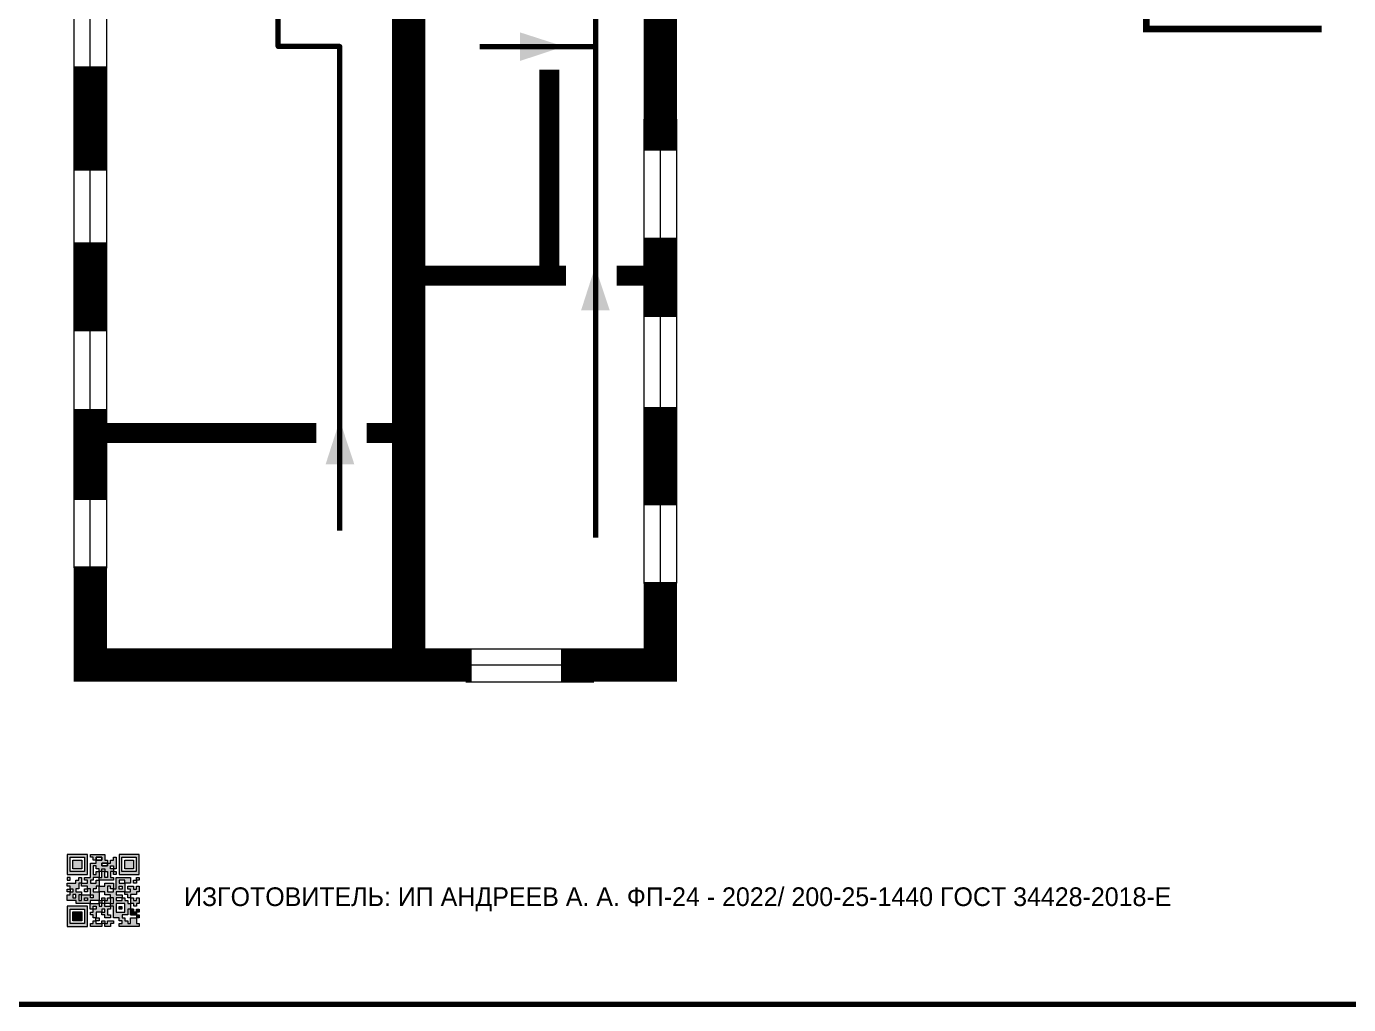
# Model space of a CAD drawing. Header units: millimetres. Extents: x 13810 to 67229, y 12374 to 21950.
# Drawn here: x 17912.3 to 18110.6, y 18693.6 to 18840.2 of the extents above; entities that cross this region are included whole.
import ezdxf

# ---------------------------------------------------------------- set-up
doc = ezdxf.new("R2010")
doc.units = ezdxf.units.MM
doc.layers.add('План_Штампы', color=7, linetype='Continuous')
doc.styles.add('обычный', font='arial.ttf')

# ---------------------------------------------------------------- blocks, each defined once
blk = doc.blocks.new('QR')
at = {"lineweight": 0}
h = blk.add_hatch(color=256, dxfattribs=at)
h.dxf.hatch_style = 1
h.paths.add_polyline_path([(9241.16, 2687.38), (9242.01, 2687.38), (9242.01, 2687.83), (9241.59, 2687.83), (9241.59, 2688.68), (9239.45, 2688.68), (9239.45, 2688.25), (9239.86, 2688.25), (9239.86, 2687.83), (9240.29, 2687.83), (9240.29, 2688.25), (9241.16, 2688.25), (9241.16, 2687.83), (9240.29, 2687.83), (9240.29, 2687.38), (9239.45, 2687.38), (9239.45, 2685.22), (9238.57, 2685.22), (9238.57, 2684.8), (9239.02, 2684.8), (9239.02, 2684.37), (9238.13, 2684.37), (9238.13, 2683.92), (9239.02, 2683.92), (9239.02, 2683.5), (9239.44, 2683.5), (9239.44, 2682.64), (9239.87, 2682.64), (9239.87, 2682.18), (9239.44, 2682.18), (9239.44, 2682.64), (9238.13, 2682.64), (9238.13, 2681.76), (9237.71, 2681.76), (9237.71, 2682.64), (9238.13, 2682.64), (9238.13, 2683.07), (9237.27, 2683.07), (9237.27, 2683.51), (9237.71, 2683.51), (9237.71, 2684.37), (9238.13, 2684.37), (9238.13, 2685.22), (9237.71, 2685.22), (9237.71, 2684.8), (9237.28, 2684.8), (9237.28, 2684.38), (9235.98, 2684.38), (9235.98, 2683.92), (9236.4, 2683.92), (9236.4, 2683.49), (9236.84, 2683.49), (9236.84, 2683.07), (9236.4, 2683.07), (9236.4, 2682.64), (9235.98, 2682.64), (9235.98, 2681.76), (9237.29, 2681.76), (9237.29, 2681.33), (9239.43, 2681.33), (9239.43, 2681.76), (9240.74, 2681.76), (9240.74, 2683.05), (9239.87, 2683.05), (9239.87, 2683.5), (9240.29, 2683.5), (9240.29, 2683.91), (9240.74, 2683.91), (9240.74, 2684.81), (9240.29, 2684.81), (9240.29, 2684.79), (9240.29, 2684.37), (9239.45, 2684.37), (9239.45, 2684.8), (9239.87, 2684.8), (9239.87, 2685.21), (9240.74, 2685.21), (9240.74, 2686.1), (9240.29, 2686.1), (9240.29, 2685.64), (9239.86, 2685.64), (9239.86, 2686.95), (9240.29, 2686.95), (9240.29, 2686.52), (9240.74, 2686.52), (9240.74, 2686.1), (9241.16, 2686.1), (9241.16, 2686.53), (9241.59, 2686.53), (9241.59, 2686.1), (9242.02, 2686.1), (9242.02, 2685.21), (9241.59, 2685.21), (9241.59, 2686.1), (9241.16, 2686.1), (9241.16, 2685.21), (9240.74, 2685.21), (9240.74, 2684.81), (9242.89, 2684.81), (9242.89, 2685.22), (9242.47, 2685.22), (9242.47, 2686.11), (9242.89, 2686.11), (9242.89, 2686.52), (9242.46, 2686.52), (9242.46, 2686.95), (9242.89, 2686.95), (9242.89, 2686.52), (9243.32, 2686.52), (9243.32, 2688.26), (9242.9, 2688.26), (9242.9, 2687.83), (9242.47, 2687.83), (9242.47, 2687.38), (9242.01, 2687.38), (9242.01, 2686.94), (9241.16, 2686.94)])
h.paths.add_polyline_path([(9239.02, 2682.18), (9239.02, 2681.76), (9238.54, 2681.76), (9238.54, 2682.18)], flags=16)
h.paths.add_polyline_path([(9237.27, 2682.65), (9237.27, 2682.19), (9236.83, 2682.19), (9236.83, 2682.65)], flags=16)
h = blk.add_hatch(color=256, dxfattribs=at)
h.dxf.hatch_style = 1
h.paths.add_polyline_path([(9238.15, 2687.83), (9236.83, 2687.83), (9236.83, 2686.52), (9238.15, 2686.52)], flags=0)
h.paths.add_polyline_path([(9239.01, 2685.65), (9239.01, 2688.68), (9235.98, 2688.68), (9235.98, 2685.65)])
h.paths.add_polyline_path([(9236.41, 2686.1), (9236.41, 2688.26), (9238.56, 2688.26), (9238.56, 2686.1)], flags=16)
h.paths.add_polyline_path([(9236.83, 2686.52), (9236.83, 2687.83), (9238.15, 2687.83), (9238.15, 2686.52)], flags=0)
h = blk.add_hatch(color=256, dxfattribs=at)
h.dxf.hatch_style = 1
h.paths.add_polyline_path([(9238.15, 2686.52), (9238.15, 2687.83), (9236.83, 2687.83), (9236.83, 2686.52)])
h.paths.add_polyline_path([(9245.91, 2686.52), (9245.91, 2687.83), (9244.59, 2687.83), (9244.59, 2686.52)], flags=0)
h.paths.add_polyline_path([(9246.77, 2685.65), (9246.77, 2688.68), (9243.74, 2688.68), (9243.74, 2685.65)])
h.paths.add_polyline_path([(9244.17, 2686.1), (9244.17, 2688.26), (9246.32, 2688.26), (9246.32, 2686.1)], flags=16)
h.paths.add_polyline_path([(9244.59, 2686.52), (9244.59, 2687.83), (9245.91, 2687.83), (9245.91, 2686.52)], flags=0)
h = blk.add_hatch(color=256, dxfattribs=at)
h.dxf.hatch_style = 1
h.paths.add_polyline_path([(9240.75, 2681.76), (9240.75, 2681.35), (9241.17, 2681.35), (9241.17, 2681.76)])
h.paths.add_polyline_path([(9241.6, 2682.18), (9241.17, 2682.18), (9241.17, 2681.76), (9241.6, 2681.76)])
h.paths.add_polyline_path([(9242.47, 2681.34), (9242.47, 2682.19), (9242.02, 2682.19), (9242.02, 2681.76), (9241.6, 2681.76), (9241.6, 2681.34)])
h.paths.add_polyline_path([(9239.87, 2678.3), (9239.44, 2678.3), (9239.44, 2677.89), (9241.17, 2677.89), (9241.17, 2678.3), (9240.28, 2678.3), (9240.28, 2678.73), (9239.87, 2678.73)])
h.paths.add_polyline_path([(9240.75, 2678.73), (9240.75, 2679.19), (9240.28, 2679.19), (9240.28, 2678.73)])
h.paths.add_polyline_path([(9241.6, 2678.73), (9241.17, 2678.73), (9241.17, 2678.3), (9241.6, 2678.3)])
h.paths.add_polyline_path([(9242.02, 2678.3), (9241.6, 2678.3), (9241.6, 2677.89), (9242.48, 2677.89), (9242.48, 2678.31), (9242.9, 2678.31), (9242.9, 2678.73), (9242.02, 2678.73)])
h.paths.add_polyline_path([(9246.36, 2684.37), (9246.36, 2684.79), (9245.93, 2684.79), (9245.93, 2684.37)])
h.paths.add_polyline_path([(9246.78, 2685.2), (9246.36, 2685.2), (9246.36, 2684.79), (9246.78, 2684.79)])
h.paths.add_polyline_path([(9245.91, 2687.83), (9244.59, 2687.83), (9244.59, 2686.52), (9245.91, 2686.52)])
h = blk.add_hatch(color=256, dxfattribs=at)
h.dxf.hatch_style = 1
h.paths.add_polyline_path([(9243.32, 2686.11), (9242.89, 2686.11), (9242.89, 2685.64), (9243.32, 2685.64)])
h.paths.add_polyline_path([(9239.02, 2683.07), (9239.02, 2683.5), (9238.56, 2683.5), (9238.56, 2683.07)])
h.paths.add_polyline_path([(9236.4, 2684.8), (9236.4, 2685.22), (9235.98, 2685.22), (9235.98, 2684.8)])
h.paths.add_polyline_path([(9236.4, 2683.07), (9236.4, 2683.49), (9235.98, 2683.49), (9235.98, 2683.07)])
h = blk.add_hatch(color=256, dxfattribs=at)
h.dxf.hatch_style = 1
h.paths.add_polyline_path([(9243.32, 2682.64), (9243.32, 2683.07), (9244.62, 2683.07), (9244.62, 2684.37), (9243.74, 2684.37), (9243.74, 2684.8), (9244.62, 2684.8), (9244.62, 2684.37), (9245.48, 2684.37), (9245.48, 2685.22), (9243.32, 2685.22), (9243.32, 2683.5), (9242.89, 2683.5), (9242.89, 2683.06), (9242.01, 2683.06), (9242.01, 2683.91), (9242.47, 2683.91), (9242.47, 2683.5), (9242.89, 2683.5), (9242.89, 2684.38), (9241.59, 2684.38), (9241.59, 2683.91), (9240.74, 2683.91), (9240.74, 2683.05), (9241.59, 2683.05), (9241.59, 2682.64), (9242.47, 2682.64), (9242.47, 2682.19), (9242.91, 2682.19), (9242.91, 2681.34), (9242.48, 2681.34), (9242.48, 2680.91), (9242.91, 2680.91), (9242.91, 2679.17), (9243.75, 2679.17), (9243.75, 2678.73), (9244.2, 2678.73), (9244.2, 2678.3), (9243.75, 2678.3), (9243.75, 2677.88), (9246.78, 2677.88), (9246.78, 2678.3), (9246.35, 2678.3), (9246.35, 2679.19), (9245.48, 2679.19), (9245.48, 2678.31), (9245.05, 2678.31), (9245.05, 2678.73), (9244.62, 2678.73), (9244.62, 2679.19), (9244.2, 2679.19), (9244.2, 2679.61), (9245.05, 2679.61), (9245.05, 2680.46), (9245.48, 2680.46), (9245.48, 2681.34), (9245.04, 2681.34), (9245.04, 2681.76), (9244.63, 2681.76), (9244.63, 2682.19), (9244.21, 2682.19), (9244.21, 2681.76), (9243.32, 2681.76), (9243.32, 2682.19), (9244.21, 2682.19), (9244.21, 2682.64)])
h.paths.add_polyline_path([(9243.75, 2683.49), (9243.75, 2683.92), (9244.21, 2683.92), (9244.21, 2683.49)], flags=16)
h.paths.add_polyline_path([(9243.32, 2681.34), (9244.63, 2681.34), (9244.63, 2680.04), (9243.32, 2680.04)], flags=16)
h.paths.add_polyline_path([(9243.76, 2680.89), (9244.18, 2680.89), (9244.18, 2680.48), (9243.76, 2680.48)], flags=0)
h = blk.add_hatch(color=256, dxfattribs=at)
h.dxf.hatch_style = 1
h.paths.add_polyline_path([(9246.36, 2683.07), (9246.78, 2683.07), (9246.78, 2683.92), (9246.36, 2683.92), (9246.36, 2683.49), (9245.92, 2683.49), (9245.92, 2683.92), (9245.06, 2683.92), (9245.06, 2683.49), (9245.48, 2683.49), (9245.48, 2683.07), (9244.62, 2683.07), (9244.62, 2682.65), (9245.05, 2682.65), (9245.05, 2682.18), (9245.48, 2682.18), (9245.48, 2682.65), (9246.36, 2682.65)])
h.paths.add_polyline_path([(9246.78, 2682.18), (9246.36, 2682.18), (9246.36, 2681.75), (9245.92, 2681.75), (9245.92, 2682.18), (9245.48, 2682.18), (9245.48, 2681.34), (9245.48, 2681.34), (9245.94, 2681.34), (9245.94, 2680.91), (9246.36, 2680.91), (9246.36, 2681.34), (9246.78, 2681.34)])
h = blk.add_hatch(color=256, dxfattribs=at)
h.dxf.hatch_style = 1
h.paths.add_polyline_path([(9235.98, 2680.9), (9235.98, 2677.86), (9239.02, 2677.86), (9239.02, 2680.9)])
h.paths.add_polyline_path([(9238.57, 2680.48), (9238.57, 2678.32), (9236.41, 2678.32), (9236.41, 2680.48)], flags=16)
h.paths.add_polyline_path([(9238.15, 2680.05), (9238.15, 2678.74), (9236.83, 2678.74), (9236.83, 2680.05)], flags=0)
h = blk.add_hatch(color=256, dxfattribs=at)
h.dxf.hatch_style = 1
h.paths.add_polyline_path([(9242.02, 2680.46), (9242.48, 2680.46), (9242.48, 2680.91), (9241.58, 2680.91), (9241.58, 2681.35), (9241.17, 2681.35), (9241.17, 2680.91), (9240.75, 2680.91), (9240.75, 2681.33), (9239.43, 2681.33), (9239.43, 2680.46), (9239.86, 2680.46), (9239.86, 2680.92), (9240.3, 2680.92), (9240.3, 2680.46), (9239.86, 2680.46), (9239.86, 2680.04), (9239.44, 2680.04), (9239.44, 2679.62), (9239.86, 2679.62), (9239.86, 2679.19), (9240.29, 2679.19), (9240.29, 2680.03), (9241.18, 2680.03), (9241.18, 2680.47), (9241.6, 2680.47), (9241.6, 2680.03), (9241.18, 2680.03), (9241.18, 2679.61), (9241.6, 2679.61), (9241.6, 2679.19), (9242.47, 2679.19), (9242.47, 2679.6), (9242.02, 2679.6)])
h = blk.add_hatch(color=256, dxfattribs=at)
h.dxf.hatch_style = 1
h.paths.add_polyline_path([(9244.18, 2680.48), (9244.18, 2680.89), (9243.76, 2680.89), (9243.76, 2680.48)])
h = blk.add_hatch(color=256, dxfattribs=at)
h.dxf.hatch_style = 1
h.paths.add_polyline_path([(9238.15, 2680.05), (9236.83, 2680.05), (9236.83, 2678.74), (9238.15, 2678.74)])
h = blk.add_hatch(color=256, dxfattribs=at)
h.dxf.hatch_style = 1
h.paths.add_polyline_path([(9245.93, 2680.04), (9245.93, 2680.46), (9245.48, 2680.46), (9245.48, 2679.62), (9246.35, 2679.62), (9246.35, 2680.04)])
h.paths.add_polyline_path([(9246.78, 2680.04), (9246.78, 2680.46), (9246.35, 2680.46), (9246.35, 2680.04)])
h.paths.add_polyline_path([(9246.78, 2679.18), (9246.78, 2679.62), (9246.35, 2679.62), (9246.35, 2679.18)])
for points in [[(9237.71, 2685.22), (9238.13, 2685.22), (9238.13, 2684.37), (9237.71, 2684.37), (9237.71, 2683.51), (9237.27, 2683.51), (9237.27, 2683.07), (9238.13, 2683.07), (9238.13, 2682.64), (9237.71, 2682.64), (9237.71, 2681.76), (9238.13, 2681.76), (9238.13, 2682.64), (9239.44, 2682.64), (9239.44, 2683.5), (9239.02, 2683.5), (9239.02, 2683.07), (9238.56, 2683.07), (9238.56, 2683.5), (9239.02, 2683.5), (9239.02, 2683.92), (9238.13, 2683.92), (9238.13, 2684.37), (9239.02, 2684.37), (9239.02, 2684.8), (9238.57, 2684.8), (9238.57, 2685.22), (9239.45, 2685.22), (9239.45, 2687.38), (9240.29, 2687.38), (9240.29, 2687.83), (9239.86, 2687.83), (9239.86, 2688.25), (9239.45, 2688.25), (9239.45, 2688.68), (9241.59, 2688.68), (9241.59, 2687.83), (9242.01, 2687.83), (9242.01, 2687.38), (9242.47, 2687.38), (9242.47, 2687.83), (9242.9, 2687.83), (9242.9, 2688.26), (9243.32, 2688.26), (9243.32, 2686.52), (9242.89, 2686.52), (9242.89, 2686.11), (9243.32, 2686.11), (9243.32, 2685.64), (9242.89, 2685.64), (9242.89, 2686.11), (9242.47, 2686.11), (9242.47, 2685.22), (9242.89, 2685.22), (9242.89, 2684.81), (9240.74, 2684.81), (9240.74, 2683.91), (9241.59, 2683.91), (9241.59, 2684.38), (9242.89, 2684.38), (9242.89, 2683.5), (9242.47, 2683.5), (9242.47, 2683.91), (9242.01, 2683.91), (9242.01, 2683.06), (9242.89, 2683.06), (9242.89, 2683.5), (9243.32, 2683.5), (9243.32, 2685.22), (9245.48, 2685.22), (9245.48, 2684.37), (9244.62, 2684.37), (9244.62, 2683.07), (9245.48, 2683.07), (9245.48, 2683.49), (9245.06, 2683.49), (9245.06, 2683.92), (9245.92, 2683.92), (9245.92, 2683.49), (9246.36, 2683.49), (9246.36, 2683.92), (9246.78, 2683.92), (9246.78, 2683.07), (9246.36, 2683.07), (9246.36, 2682.65), (9245.48, 2682.65), (9245.48, 2682.18), (9245.92, 2682.18), (9245.92, 2681.75), (9246.36, 2681.75), (9246.36, 2682.18), (9246.78, 2682.18), (9246.78, 2681.34), (9246.36, 2681.34), (9246.36, 2680.91), (9245.94, 2680.91), (9245.94, 2681.34), (9245.48, 2681.34), (9245.48, 2680.46), (9245.93, 2680.46), (9245.93, 2680.04), (9246.35, 2680.04), (9246.35, 2680.46), (9246.78, 2680.46), (9246.78, 2680.04), (9246.78, 2680.04), (9246.35, 2680.04), (9246.35, 2679.62), (9246.78, 2679.62), (9246.78, 2679.18), (9246.35, 2679.18), (9246.35, 2678.3), (9246.78, 2678.3), (9246.78, 2677.88), (9243.75, 2677.88), (9243.75, 2678.3), (9244.2, 2678.3), (9244.2, 2678.73), (9243.75, 2678.73), (9243.75, 2679.17), (9242.91, 2679.17), (9242.91, 2680.91), (9242.48, 2680.91), (9242.48, 2680.46), (9242.02, 2680.46), (9242.02, 2679.6), (9242.47, 2679.6), (9242.47, 2679.19), (9241.6, 2679.19), (9241.6, 2679.61), (9241.18, 2679.61), (9241.18, 2680.03), (9240.29, 2680.03), (9240.29, 2679.19), (9240.75, 2679.19), (9240.75, 2678.73), (9240.28, 2678.73), (9240.28, 2678.3), (9241.17, 2678.3), (9241.17, 2678.73), (9241.6, 2678.73), (9241.6, 2678.3), (9242.02, 2678.3), (9242.02, 2678.73), (9242.9, 2678.73), (9242.9, 2678.31), (9242.48, 2678.31), (9242.48, 2677.89), (9241.6, 2677.89), (9241.6, 2678.3), (9241.17, 2678.3), (9241.17, 2677.89), (9239.44, 2677.89), (9239.44, 2678.3), (9239.87, 2678.3), (9239.87, 2678.73), (9240.28, 2678.73), (9240.28, 2679.19), (9240.29, 2679.19), (9239.86, 2679.19), (9239.86, 2679.62), (9239.44, 2679.62), (9239.44, 2680.04), (9239.86, 2680.04), (9239.86, 2680.46), (9239.43, 2680.46), (9239.43, 2681.33), (9237.29, 2681.33), (9237.29, 2681.76), (9235.98, 2681.76), (9235.98, 2682.64), (9236.4, 2682.64), (9236.4, 2683.07), (9235.98, 2683.07), (9235.98, 2683.49), (9236.4, 2683.49), (9236.4, 2683.92), (9235.98, 2683.92), (9235.98, 2684.38), (9237.28, 2684.38), (9237.28, 2684.8), (9237.71, 2684.8), (9237.71, 2685.22), (9237.92, 2685.22)], [(9240.74, 2686.1), (9240.74, 2686.52), (9240.29, 2686.52), (9240.29, 2686.95), (9239.86, 2686.95), (9239.86, 2685.64), (9240.29, 2685.64), (9240.29, 2686.1), (9240.74, 2686.1), (9240.74, 2686.52)], [(9240.74, 2685.21), (9239.87, 2685.21), (9239.87, 2684.8), (9239.45, 2684.8), (9239.45, 2684.37), (9240.29, 2684.37), (9240.29, 2684.79), (9240.29, 2684.81), (9240.74, 2684.81), (9240.74, 2685.21), (9239.87, 2685.21)], [(9244.62, 2684.37), (9244.62, 2684.8), (9243.74, 2684.8), (9243.74, 2684.37), (9244.62, 2684.37)], [(9240.74, 2683.05), (9240.74, 2681.76), (9239.43, 2681.76), (9239.43, 2681.33), (9240.75, 2681.33), (9240.75, 2681.35), (9240.75, 2680.91), (9241.17, 2680.91), (9241.17, 2681.35), (9241.58, 2681.35), (9241.58, 2680.91), (9242.48, 2680.91), (9242.48, 2681.34), (9242.91, 2681.34), (9242.91, 2682.19), (9242.47, 2682.19), (9242.47, 2682.64), (9241.59, 2682.64), (9241.59, 2683.05), (9240.74, 2683.05)], [(9240.74, 2683.91), (9240.29, 2683.91), (9240.29, 2683.5), (9239.87, 2683.5), (9239.87, 2683.05), (9240.74, 2683.05), (9240.74, 2683.91)], [(9244.62, 2683.07), (9243.32, 2683.07), (9243.32, 2682.64), (9244.21, 2682.64), (9244.21, 2682.19), (9243.32, 2682.19), (9243.32, 2681.76), (9244.21, 2681.76), (9244.21, 2682.19), (9244.63, 2682.19), (9244.63, 2681.76), (9245.04, 2681.76), (9245.04, 2681.34), (9245.48, 2681.34)], [(9245.48, 2682.18), (9245.05, 2682.18), (9245.05, 2682.65), (9244.62, 2682.65), (9244.62, 2683.07)], [(9239.86, 2680.46), (9239.86, 2680.92), (9240.3, 2680.92), (9240.3, 2680.46), (9239.86, 2680.46)], [(9241.6, 2681.76), (9242.02, 2681.76), (9242.02, 2682.19), (9242.47, 2682.19), (9242.47, 2681.34), (9241.6, 2681.34), (9241.6, 2681.76)], [(9245.48, 2682.18), (9245.48, 2681.34)], [(9245.48, 2680.46), (9245.05, 2680.46), (9245.05, 2679.61), (9244.2, 2679.61), (9244.2, 2679.19), (9244.62, 2679.19), (9244.62, 2678.73), (9245.05, 2678.73), (9245.05, 2678.31), (9245.48, 2678.31), (9245.48, 2679.19), (9246.35, 2679.19), (9246.35, 2679.07)], [(9246.35, 2679.62), (9245.48, 2679.62), (9245.48, 2680.46)], [(9245.48, 2680.46), (9245.48, 2679.62), (9246.35, 2679.62), (9246.35, 2680.04), (9245.93, 2680.04), (9245.93, 2680.46), (9245.48, 2680.46), (9245.48, 2679.62)], [(9246.35, 2679.62), (9246.35, 2679.18)]]:
    blk.add_lwpolyline(points, dxfattribs=at)
for points in [[(9235.98, 2685.65), (9239.01, 2685.65), (9239.01, 2688.68), (9235.98, 2688.68)], [(9236.41, 2688.26), (9238.56, 2688.26), (9238.56, 2686.1), (9236.41, 2686.1)], [(9236.83, 2687.83), (9238.15, 2687.83), (9238.15, 2686.52), (9236.83, 2686.52)], [(9240.29, 2687.83), (9241.16, 2687.83), (9241.16, 2688.25), (9240.29, 2688.25)], [(9240.29, 2688.25), (9241.16, 2688.25), (9241.16, 2687.83), (9240.29, 2687.83)], [(9242.01, 2687.38), (9241.16, 2687.38), (9241.16, 2686.94), (9242.01, 2686.94)], [(9241.16, 2687.38), (9242.01, 2687.38), (9242.01, 2686.94), (9241.16, 2686.94)], [(9242.89, 2686.52), (9242.46, 2686.52), (9242.46, 2686.95), (9242.89, 2686.95)], [(9243.74, 2685.65), (9246.77, 2685.65), (9246.77, 2688.68), (9243.74, 2688.68)], [(9244.17, 2688.26), (9246.32, 2688.26), (9246.32, 2686.1), (9244.17, 2686.1)], [(9244.59, 2687.83), (9245.91, 2687.83), (9245.91, 2686.52), (9244.59, 2686.52)], [(9235.98, 2684.8), (9236.4, 2684.8), (9236.4, 2685.22), (9235.98, 2685.22)], [(9241.16, 2686.1), (9240.74, 2686.1), (9240.74, 2685.21), (9241.16, 2685.21)], [(9241.16, 2686.53), (9241.59, 2686.53), (9241.59, 2686.1), (9241.16, 2686.1)], [(9241.59, 2686.1), (9242.02, 2686.1), (9242.02, 2685.21), (9241.59, 2685.21)], [(9246.36, 2685.2), (9246.78, 2685.2), (9246.78, 2684.79), (9246.36, 2684.79)], [(9236.4, 2683.07), (9236.84, 2683.07), (9236.84, 2683.49), (9236.4, 2683.49)], [(9243.75, 2683.92), (9244.21, 2683.92), (9244.21, 2683.49), (9243.75, 2683.49)], [(9245.93, 2684.79), (9246.36, 2684.79), (9246.36, 2684.37), (9245.93, 2684.37)], [(9235.98, 2677.86), (9239.02, 2677.86), (9239.02, 2680.9), (9235.98, 2680.9)], [(9236.83, 2682.19), (9237.27, 2682.19), (9237.27, 2682.65), (9236.83, 2682.65)], [(9238.54, 2682.18), (9239.02, 2682.18), (9239.02, 2681.76), (9238.54, 2681.76)], [(9239.44, 2682.64), (9239.87, 2682.64), (9239.87, 2682.18), (9239.44, 2682.18)], [(9240.75, 2681.76), (9241.17, 2681.76), (9241.17, 2681.35), (9240.75, 2681.35)], [(9241.17, 2682.18), (9241.6, 2682.18), (9241.6, 2681.76), (9241.17, 2681.76)], [(9243.32, 2680.04), (9244.63, 2680.04), (9244.63, 2681.34), (9243.32, 2681.34)], [(9243.76, 2680.89), (9244.18, 2680.89), (9244.18, 2680.48), (9243.76, 2680.48)], [(9236.41, 2680.48), (9238.57, 2680.48), (9238.57, 2678.32), (9236.41, 2678.32)], [(9236.83, 2680.05), (9238.15, 2680.05), (9238.15, 2678.74), (9236.83, 2678.74)], [(9241.18, 2680.03), (9241.6, 2680.03), (9241.6, 2680.47), (9241.18, 2680.47)]]:
    blk.add_lwpolyline(points, close=True, dxfattribs=at)

msp = doc.modelspace()

# ---------------------------------------------------------------- linework, layer by layer
at = {"color": 2, "lineweight": 100}
msp.add_lwpolyline([(17896.73, 19088.6), (18496.73, 19088.6), (18496.73, 18693.6), (17896.73, 18693.6)], close=True, dxfattribs=at)
at = {"lineweight": 0}
for points in [[(17919.51, 18759.08), (17919.51, 18943.55)], [(17921.92, 18759.28), (17921.92, 18943.74)], [(17924.38, 18759.02), (17924.38, 18943.49)], [(18005, 18756.7), (18005, 18826.3)], [(18007.42, 18756.93), (18007.42, 18826.53)], [(18009.88, 18756.74), (18009.88, 18826.33)], [(17978.66, 18746.92), (17997.86, 18746.92)], [(17979.1, 18744.5), (17998.29, 18744.5)], [(17978.23, 18741.99), (17997.42, 18741.99)]]:
    msp.add_lwpolyline(points, dxfattribs=at)
at = {"color": 126, "lineweight": 100, "true_color": 0x008754}
for points in [[(17959.34, 18764.64), (17959.34, 18837.23), (17950.08, 18837.23), (17950.08, 18861.94), (17997.67, 18861.94), (17997.67, 18763.6)], [(17980.32, 18837.23), (17997.67, 18837.23)]]:
    msp.add_lwpolyline(points, dxfattribs=at)
at = {"lineweight": 100}
for points, const_width in [([(17969.65, 18744.5), (17969.65, 18858.75)], 5), ([(18021.31, 18852.9), (18007.42, 18852.9), (18007.42, 18821.58)], 5), ([(18080.28, 18853.56), (18080.28, 18839.81), (18106.6, 18839.81)], 1), ([(17921.92, 18818.58), (17921.92, 18834.26)], 5), ([(17921.92, 18794.5), (17921.92, 18807.85)], 5), ([(18007.42, 18808.54), (18007.42, 18796.64)], 5), ([(18007.42, 18783.18), (18007.42, 18768.44)], 5), ([(17921.92, 18769.21), (17921.92, 18782.86)], 5), ([(17979.1, 18744.5), (17921.92, 18744.5), (17921.92, 18759.28)], 5), ([(18007.42, 18756.93), (18007.42, 18744.5), (17992.5, 18744.5)], 5)]:
    msp.add_lwpolyline(points, dxfattribs=dict(at, const_width=const_width))
at = {"lineweight": 0, "const_width": 3}
for points in [[(17990.74, 18802.86), (17990.74, 18833.76)], [(17969.73, 18802.86), (17993.24, 18802.86)], [(18000.88, 18802.86), (18007.68, 18802.86)], [(17923.01, 18779.26), (17955.82, 18779.26)], [(17963.37, 18779.26), (17970.31, 18779.26)]]:
    msp.add_lwpolyline(points, dxfattribs=at)
at = {"layer": 'План_Штампы', "color": 126, "true_color": 0x008754}
for points in [[(17986.36, 18835.04), (17986.36, 18839.33), (17992.95, 18837.21)], [(17999.82, 18797.64), (17995.52, 18797.64), (17997.64, 18804.23)], [(17961.51, 18774.6), (17957.22, 18774.6), (17959.34, 18781.19)]]:
    msp.add_solid(points, dxfattribs=at)

# ---------------------------------------------------------------- block references
at = {"color": 22, "lineweight": 100, "true_color": 0xbb1e10}
msp.add_blockref('QR', (8682.49, 16027.43), dxfattribs=at)

# ---------------------------------------------------------------- texts
at = {"lineweight": 0, "insert": (18010.02, 18709.36), "char_height": 2.8, "width": 191.3484, "attachment_point": 5, "style": 'обычный'}
msp.add_mtext('\\pi-8.4,l8.4,t8.4;{\\fProxima Nova Rg|b0|i0|c204|p2;ИЗГОТОВИТЕЛЬ: ИП АНДРЕЕВ А. А.\\fProxima Nova Rg|b0|i0|c0|p2; \\fProxima Nova Rg|b0|i0|c204|p2;ФП-24 - 2022/ 200-25-1440 ГОСТ 34428-2018-Е\\H1.2266x; }', dxfattribs=at)

doc.saveas('drawing.dxf')
